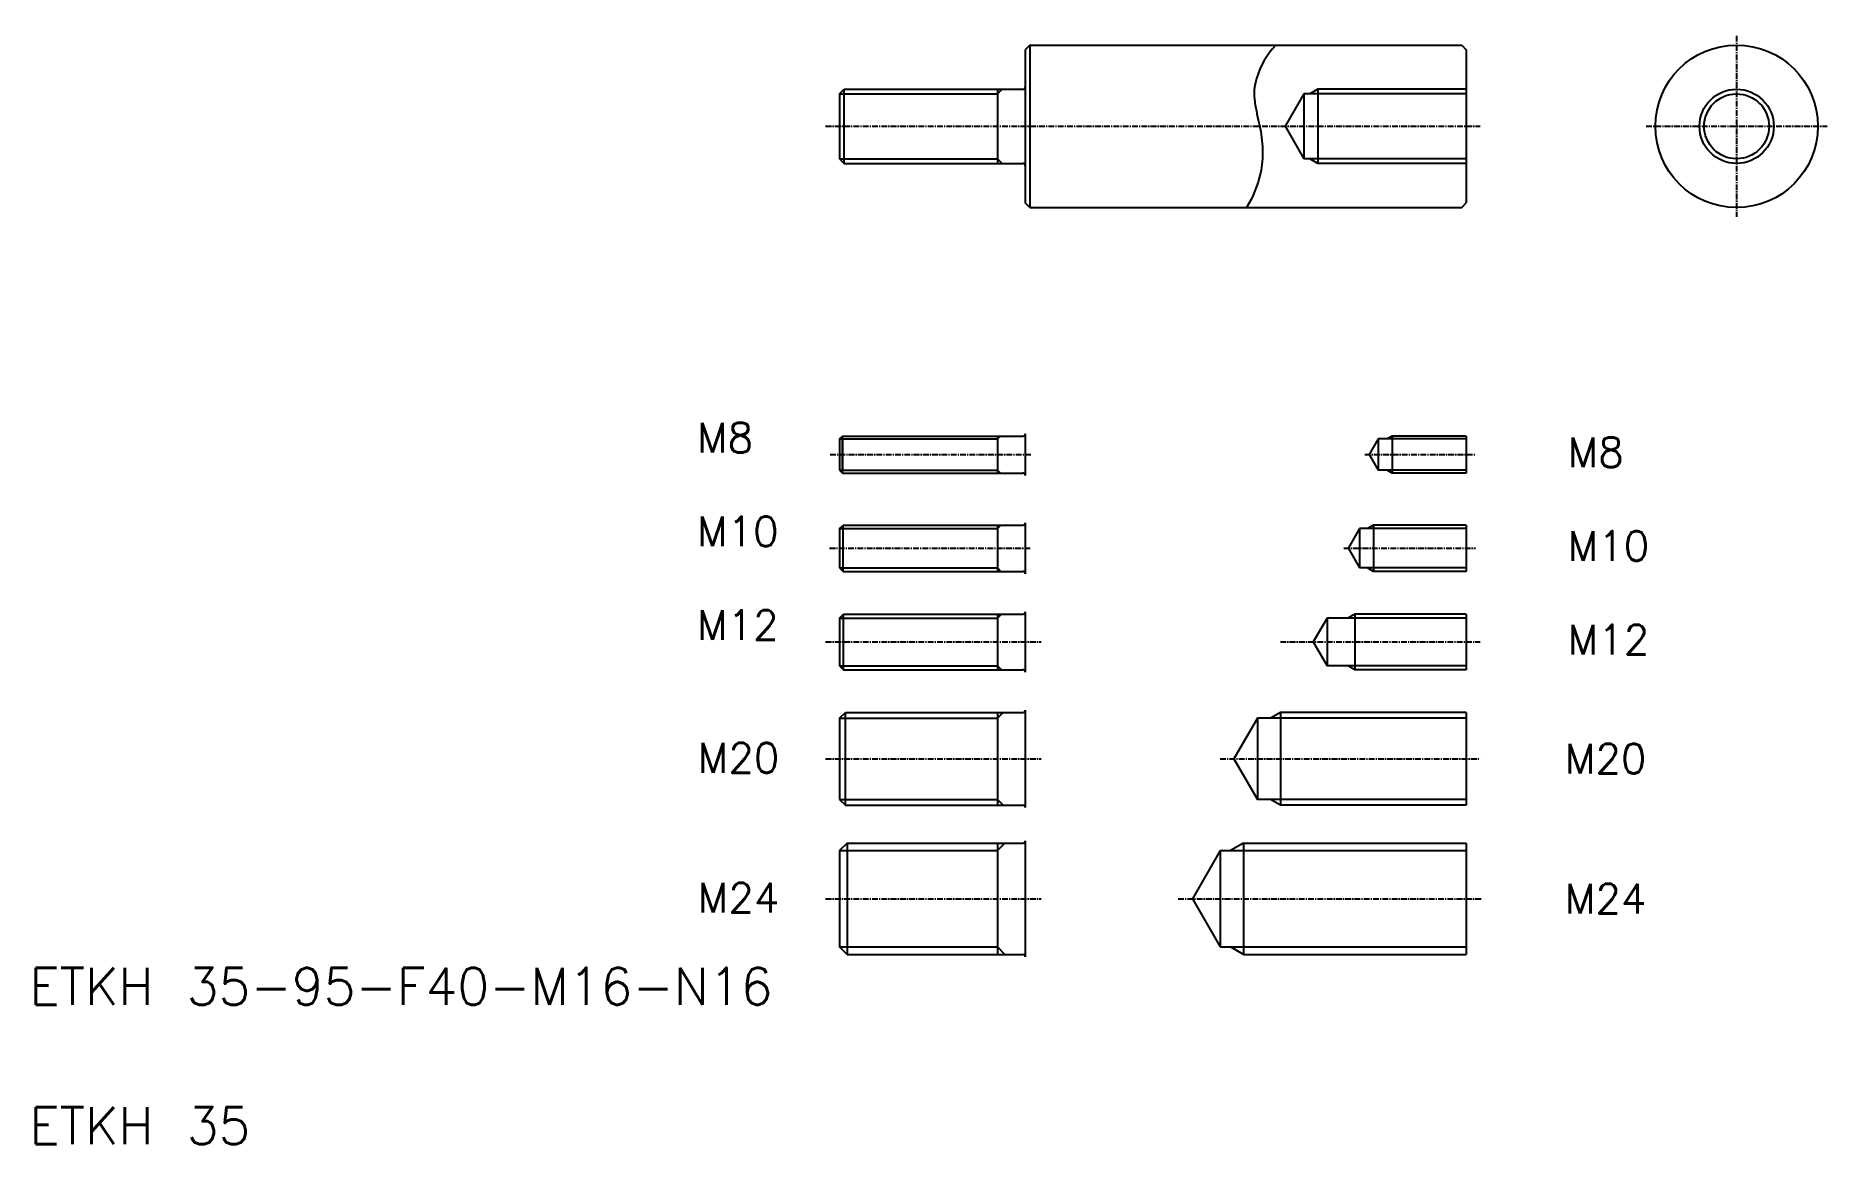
# Model space of a CAD drawing. Extents: x 21 to 407, y 20 to 259.
import ezdxf

# ---------------------------------------------------------------- set-up
doc = ezdxf.new("R2010")
doc.units = 0
doc.linetypes.add('CENTER', pattern=[2, 1.25, -0.25, 0.25, -0.25])
doc.layers.get('0').update_dxf_attribs({"linetype": 'CONTINUOUS'})
doc.layers.add('CENTER', color=1, linetype='CENTER')
doc.styles.get("Standard").update_dxf_attribs({"font": 'txt.shx', "bigfont": 'BIGFONT.shx'})

msp = doc.modelspace()

# ---------------------------------------------------------------- linework, layer by layer
at = {"color": 7, "linetype": 'CONTINUOUS'}
for p, q in [((235.49, 256.79), (234.49, 255.79)), ((234.49, 255.79), (234.49, 222.79)), ((235.49, 256.79), (328.49, 256.79)), ((235.49, 256.79), (235.49, 221.79)), ((328.49, 256.79), (329.49, 255.79)), ((329.49, 255.79), (329.49, 222.79)), ((194.49, 246.29), (195.49, 247.29)), ((195.49, 247.29), (233.99, 247.29)), ((195.49, 231.29), (195.49, 247.29)), ((228.49, 247.29), (228.49, 231.29)), ((297.49, 247.29), (297.49, 231.29)), ((194.49, 246.29), (194.49, 232.29)), ((294.49, 246.29), (290.45, 239.29)), ((329.49, 246.29), (294.49, 246.29)), ((294.49, 246.29), (294.49, 232.29)), ((290.45, 239.29), (294.49, 232.29)), ((194.49, 232.29), (195.49, 231.29)), ((329.49, 232.29), (294.49, 232.29)), ((195.49, 231.29), (233.99, 231.29)), ((235.49, 221.79), (234.49, 222.79)), ((235.49, 221.79), (328.49, 221.79)), ((328.49, 221.79), (329.49, 222.79)), ((194.49, 171.94), (195.12, 172.57)), ((194.49, 171.94), (194.49, 165.19)), ((195.12, 164.57), (195.12, 172.57)), ((195.12, 172.57), (233.99, 172.57)), ((195.12, 171.9), (195.12, 165.24)), ((228.49, 172.57), (228.49, 164.57)), ((234.49, 173.07), (234.49, 164.07)), ((310.49, 171.94), (308.54, 168.57)), ((329.49, 171.94), (310.49, 171.94)), ((310.49, 171.94), (310.49, 165.19)), ((313.49, 172.57), (313.49, 164.57)), ((329.49, 172.57), (329.49, 164.57)), ((308.54, 168.57), (310.49, 165.19)), ((194.49, 165.19), (195.12, 164.57)), ((195.12, 164.57), (233.99, 164.57)), ((329.49, 165.19), (310.49, 165.19)), ((194.49, 152.64), (195.24, 153.39)), ((194.49, 152.64), (194.49, 144.14)), ((195.24, 143.39), (195.24, 153.39)), ((195.24, 153.39), (233.99, 153.39)), ((228.49, 153.39), (228.49, 143.39)), ((234.49, 153.89), (234.49, 142.89)), ((306.49, 152.64), (304.09, 148.47)), ((306.49, 152.64), (306.49, 144.14)), ((329.49, 152.64), (306.49, 152.64)), ((309.49, 153.39), (309.49, 143.39)), ((329.49, 153.39), (329.49, 143.39)), ((304.09, 148.31), (306.49, 144.14)), ((194.49, 144.14), (195.24, 143.39)), ((195.24, 143.39), (233.99, 143.39)), ((329.49, 144.14), (306.49, 144.14)), ((194.49, 133.33), (195.37, 134.21)), ((194.49, 133.33), (194.49, 123.08)), ((195.37, 134.21), (233.99, 134.21)), ((195.37, 122.21), (195.37, 134.21)), ((228.49, 134.21), (228.49, 122.21)), ((234.49, 134.71), (234.49, 121.71)), ((299.49, 133.33), (296.53, 128.21)), ((329.49, 133.33), (299.49, 133.33)), ((299.49, 133.33), (299.49, 123.08)), ((305.49, 134.21), (305.49, 122.21)), ((329.49, 134.21), (329.49, 122.21)), ((296.53, 128.21), (299.49, 123.08)), ((194.49, 123.08), (195.37, 122.21)), ((195.37, 122.21), (233.99, 122.21)), ((202.52, 122.21), (202.52, 122.21)), ((219.68, 122.21), (219.68, 122.21)), ((329.49, 123.08), (299.49, 123.08)), ((194.49, 111.78), (195.74, 113.03)), ((195.74, 93.03), (195.74, 113.03)), ((195.74, 113.03), (233.99, 113.03)), ((228.49, 113.03), (228.49, 93.03)), ((234.49, 113.53), (234.49, 92.53)), ((289.49, 113.03), (289.49, 93.03)), ((329.49, 113.03), (329.49, 93.03)), ((194.49, 111.78), (194.49, 94.28)), ((284.49, 111.78), (279.44, 103.03)), ((329.49, 111.78), (284.49, 111.78)), ((284.49, 111.78), (284.49, 94.28)), ((279.44, 103.03), (284.49, 94.28)), ((194.49, 94.28), (195.74, 93.03)), ((195.74, 93.03), (233.99, 93.03)), ((329.49, 94.28), (284.49, 94.28)), ((234.49, 85.36), (234.49, 60.36)), ((196.12, 84.86), (194.49, 83.24)), ((194.49, 83.24), (194.49, 62.49)), ((196.12, 84.86), (233.99, 84.86)), ((196.12, 84.86), (196.12, 60.86)), ((228.49, 84.86), (228.49, 60.86)), ((276.49, 83.24), (270.5, 72.86)), ((276.49, 83.24), (276.49, 62.49)), ((276.49, 83.24), (329.49, 83.24)), ((281.49, 84.86), (281.49, 60.86)), ((329.49, 84.86), (329.49, 60.86)), ((270.5, 72.86), (276.49, 62.49)), ((196.12, 60.86), (194.49, 62.49)), ((276.49, 62.49), (329.49, 62.49)), ((196.12, 60.86), (233.99, 60.86))]:
    msp.add_line(p, q, dxfattribs=at)
at = {"color": 3, "linetype": 'CONTINUOUS'}
for p, q in [((228.49, 246.29), (229.49, 247.29)), ((297.49, 247.29), (295.76, 246.29)), ((329.49, 247.29), (297.49, 247.29)), ((194.49, 246.29), (228.49, 246.29)), ((329.49, 246.29), (297.49, 246.29)), ((194.49, 232.29), (228.49, 232.29)), ((228.49, 232.29), (229.49, 231.29)), ((297.49, 231.29), (295.76, 232.29)), ((329.49, 232.29), (297.49, 232.29)), ((329.49, 231.29), (297.49, 231.29)), ((194.49, 171.94), (228.49, 171.94)), ((228.49, 171.94), (229.12, 172.57)), ((313.49, 172.57), (312.41, 171.94)), ((329.49, 172.57), (313.49, 172.57)), ((194.49, 165.19), (228.49, 165.19)), ((228.49, 165.19), (229.12, 164.57)), ((313.49, 164.57), (312.41, 165.19)), ((329.49, 164.57), (313.49, 164.57)), ((194.49, 152.64), (228.49, 152.64)), ((228.49, 152.64), (229.24, 153.39)), ((309.49, 153.39), (308.19, 152.64)), ((329.49, 153.39), (309.49, 153.39)), ((194.49, 144.14), (228.49, 144.14)), ((228.49, 144.14), (229.24, 143.39)), ((309.49, 143.39), (308.19, 144.14)), ((329.49, 143.39), (309.49, 143.39)), ((194.49, 133.33), (228.49, 133.33)), ((228.49, 133.33), (229.37, 134.21)), ((305.49, 134.21), (303.98, 133.33)), ((329.49, 134.21), (305.49, 134.21)), ((194.49, 123.08), (228.49, 123.08)), ((228.49, 123.08), (229.37, 122.21)), ((305.49, 122.21), (303.98, 123.08)), ((329.49, 122.21), (305.49, 122.21)), ((228.49, 111.78), (229.74, 113.03)), ((289.49, 113.03), (287.33, 111.78)), ((329.49, 113.03), (289.49, 113.03)), ((194.49, 111.78), (228.49, 111.78)), ((329.49, 111.78), (289.49, 111.78)), ((194.49, 94.28), (228.49, 94.28)), ((228.49, 94.28), (229.74, 93.03)), ((289.49, 93.03), (287.33, 94.28)), ((329.49, 94.28), (289.49, 94.28)), ((329.49, 93.03), (289.49, 93.03)), ((194.49, 83.24), (228.49, 83.24)), ((228.49, 83.24), (230.12, 84.86)), ((281.49, 84.86), (278.68, 83.24)), ((281.49, 84.86), (329.49, 84.86)), ((194.49, 62.49), (228.49, 62.49)), ((228.49, 62.49), (230.12, 60.86)), ((281.49, 60.86), (278.68, 62.49)), ((281.49, 60.86), (329.49, 60.86))]:
    msp.add_line(p, q, dxfattribs=at)
msp.add_lwpolyline([(288.47, 256.79, 0.115386), (284.3, 249.63, 0.111088), (283.92, 244.51, 0.019347), (284.96, 239.44, -0.044332), (285.61, 234.32, -0.062854), (285.14, 229.18, -0.082867), (282.16, 221.79)], format="xyb", dxfattribs=at)
at = {"color": 7, "linetype": 'CONTINUOUS'}
for radius in [17.5, 7]:
    msp.add_circle((387.71, 239.29), radius, dxfattribs=at)
at = {"color": 3, "linetype": 'CONTINUOUS'}
msp.add_circle((387.71, 239.29), 8, dxfattribs=at)
at = {"color": 7, "linetype": 'CONTINUOUS'}
for centre, start, end in [((233.99, 247.79), 270, 0), ((233.99, 230.79), 0, 90), ((233.99, 173.07), 270, 0), ((233.99, 164.07), 0, 90), ((233.99, 153.89), 270, 0), ((233.99, 142.89), 0, 90), ((233.99, 134.71), 270, 0), ((233.99, 121.71), 0, 90), ((233.99, 113.53), 270, 0), ((233.99, 92.53), 0, 90), ((233.99, 85.36), 270, 0), ((233.99, 60.36), 0, 90)]:
    msp.add_arc(centre, 0.5, start, end, dxfattribs=at)
at = {"layer": 'CENTER', "color": 1, "linetype": 'CENTER'}
for p, q in [((387.71, 258.79), (387.71, 219.79)), ((191.49, 239.29), (332.49, 239.29)), ((368.21, 239.29), (407.21, 239.29)), ((192.45, 168.57), (235.73, 168.57)), ((307.6, 168.57), (331.49, 168.57)), ((192.33, 148.39), (235.73, 148.39)), ((303.14, 148.39), (331.49, 148.39)), ((191.49, 128.21), (237.94, 128.21)), ((289.43, 128.21), (332.49, 128.21)), ((191.49, 103.03), (237.94, 103.03)), ((276.47, 103.03), (332.49, 103.03)), ((191.49, 72.86), (237.94, 72.86)), ((267.41, 72.86), (332.76, 72.86))]:
    msp.add_line(p, q, dxfattribs=at)

# ---------------------------------------------------------------- texts
at = {"color": 7, "linetype": 'CONTINUOUS'}
for s, height, p in [('M8', 6.4, (163.8, 169)), ('M8', 6.4, (351.33, 165.88)), ('M10', 6.4, (163.8, 148.82)), ('M10', 6.4, (351.33, 145.7)), ('M12', 6.4, (163.8, 128.64)), ('M12', 6.4, (351.33, 125.52)), ('M20', 6.4, (163.96, 100.04)), ('M20', 6.4, (350.72, 99.88)), ('M24', 6.4, (163.96, 69.88)), ('M24', 6.4, (350.72, 69.71)), ('ETKH 35-95-F40-M16-N16', 8, (20, 50)), ('ETKH 35', 8, (20, 20))]:
    msp.add_text(s, height=height, dxfattribs=at).set_placement(p)

doc.saveas('drawing.dxf')
